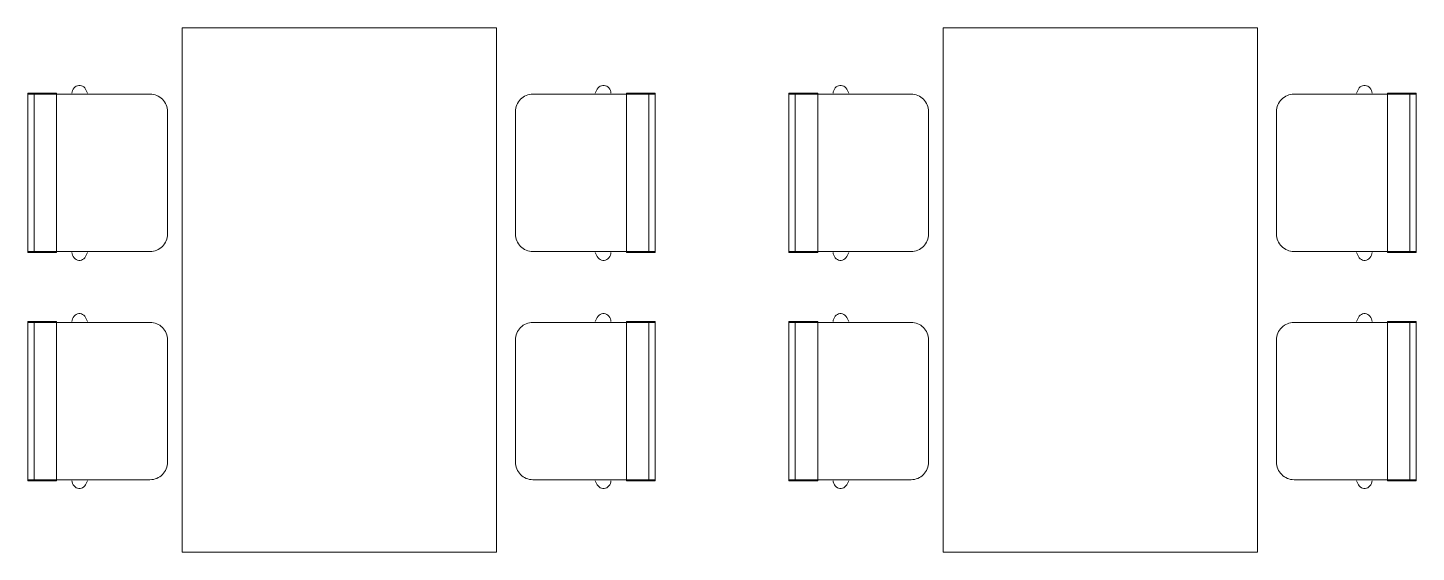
# Model space of a CAD drawing. Header units: millimetres. Extents: x 1 to 121, y 0 to 90.
# Drawn here: x 49.642 to 53.618, y 13.615 to 15.115 of the extents above; entities that cross this region are included whole.
import ezdxf

# ---------------------------------------------------------------- set-up
doc = ezdxf.new("R2010")
doc.units = ezdxf.units.MM
doc.layers.add('Equipamiento SR', color=23, linetype='Continuous', lineweight=0)
doc.layers.add('Mobiliario interno', color=251, linetype='Continuous', lineweight=0)

# ---------------------------------------------------------------- blocks, each defined once
blk = doc.blocks.new('A$C25F65E93')
at = {"layer": 'Equipamiento SR', "linetype": 'Continuous'}
for p, q in [((0.018, 0.4782), (0, 0.4782)), ((0, 0.0222), (0, 0.4782)), ((0.0824, 0.4782), (0.018, 0.4782)), ((0.018, 0.0222), (0.018, 0.4782)), ((0.0824, 0.0222), (0.0824, 0.4782)), ((0.1264, 0.4782), (0.1269, 0.4816)), ((0.1269, 0.4816), (0.1282, 0.4858)), ((0.1282, 0.4858), (0.1301, 0.4896)), ((0.1301, 0.4896), (0.1325, 0.493)), ((0.1325, 0.493), (0.1354, 0.4959)), ((0.1354, 0.4959), (0.1387, 0.4981)), ((0.1387, 0.4981), (0.1423, 0.4996)), ((0.1423, 0.4996), (0.146, 0.5004)), ((0.146, 0.5004), (0.1498, 0.5004)), ((0.1498, 0.5004), (0.1536, 0.4996)), ((0.1536, 0.4996), (0.1571, 0.4981)), ((0.1571, 0.4981), (0.1604, 0.4959)), ((0.1604, 0.4959), (0.1633, 0.493)), ((0.1633, 0.493), (0.1658, 0.4896)), ((0.1658, 0.4896), (0.1667, 0.4877)), ((0.1667, 0.4877), (0.1714, 0.4782)), ((0.018, 0.0222), (0, 0.0222)), ((0.0824, 0.0222), (0.018, 0.0222)), ((0.1269, 0.0187), (0.1264, 0.0222)), ((0.1282, 0.0146), (0.1269, 0.0187)), ((0.1301, 0.0107), (0.1282, 0.0146)), ((0.1325, 0.0073), (0.1301, 0.0107)), ((0.1354, 0.0045), (0.1325, 0.0073)), ((0.1387, 0.0023), (0.1354, 0.0045)), ((0.1423, 0.0008), (0.1387, 0.0023)), ((0.146, 0), (0.1423, 0.0008)), ((0.1536, 0.0008), (0.1498, 0)), ((0.1571, 0.0023), (0.1536, 0.0008)), ((0.1604, 0.0045), (0.1571, 0.0023)), ((0.1633, 0.0073), (0.1604, 0.0045)), ((0.1658, 0.0107), (0.1633, 0.0073)), ((0.1667, 0.0127), (0.1658, 0.0107)), ((0.1714, 0.0222), (0.1667, 0.0127)), ((0.1498, 0), (0.146, 0))]:
    blk.add_line(p, q, dxfattribs=at)
blk.add_lwpolyline([(0, 0.0252), (0.35, 0.0252, 0.414214), (0.4, 0.0752), (0.4, 0.4252, 0.414214), (0.35, 0.4752), (0, 0.4752), (0, 0.0252)], format="xyb", dxfattribs=at)
blk = doc.blocks.new('A$C5CE80742')
at = {"layer": 'Mobiliario interno'}
blk.add_lwpolyline([(0, 1.3419), (1.5, 1.3419), (1.5, 0.4419), (0, 0.4419), (0, 1.3419)], dxfattribs=at)
at = {"layer": 'Equipamiento SR', "rotation": 270}
for p in [(0.1822, 1.7964), (0.8349, 1.7964)]:
    blk.add_blockref('A$C25F65E93', p, dxfattribs=at)
at = {"layer": 'Equipamiento SR', "xscale": -1, "rotation": 270}
for p in [(0.1822, 0), (0.8349, 0)]:
    blk.add_blockref('A$C25F65E93', p, dxfattribs=at)

msp = doc.modelspace()

# ---------------------------------------------------------------- block references
at = {"layer": 'Equipamiento SR', "xscale": -1, "rotation": 270}
for p in [(49.6423, 13.6149), (51.8218, 13.6149)]:
    msp.add_blockref('A$C5CE80742', p, dxfattribs=at)

doc.saveas('drawing.dxf')
